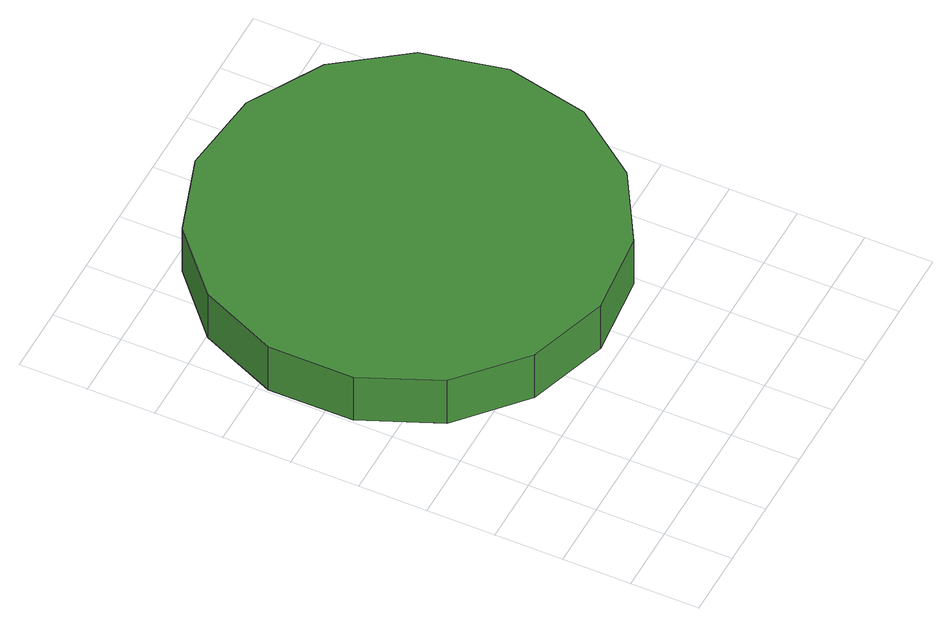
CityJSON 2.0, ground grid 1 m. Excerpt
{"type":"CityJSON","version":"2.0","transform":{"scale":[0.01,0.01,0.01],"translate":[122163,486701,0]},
"CityObjects":{
"tree1":{"type":"SolitaryVegetationObject","attributes":{"function":"something"},"geometry":[{"type":"MultiSurface","lod":"1","boundaries":[[[0,1,2,3,4,5,6,7,8,9,10,11,12,13,14]],[[15,16,17,18,19,20,21,22,23,24,25,26,27,28,29]],[[0,29,28,1]],[[1,28,27,2]],[[2,27,26,3]],[[3,26,25,4]],[[4,25,24,5]],[[5,24,23,6]],[[6,23,22,7]],[[7,22,21,8]],[[8,21,20,9]],[[9,20,19,10]],[[10,19,18,11]],[[11,18,17,12]],[[12,17,16,13]],[[13,16,15,14]],[[14,15,29,0]]]}]},
"tree2":{"type":"SolitaryVegetationObject","attributes":{"function":"something"}}
},
"vertices":[
[598,522,90],[572,644,90],[498,745,90],[390,807,90],[266,821,90],[148,782,90],[55,699,90],[5,585,90],[5,460,90],[55,346,90],[148,263,90],[266,224,90],[390,237,90],[498,300,90],[572,400,90],[572,400,8],[498,300,8],[390,237,8],[266,224,8],[148,263,8],[55,346,8],[5,460,8],[5,585,8],[55,699,8],[148,782,8],[266,821,8],[390,807,8],[498,745,8],[572,644,8],[598,522,8]
]}
